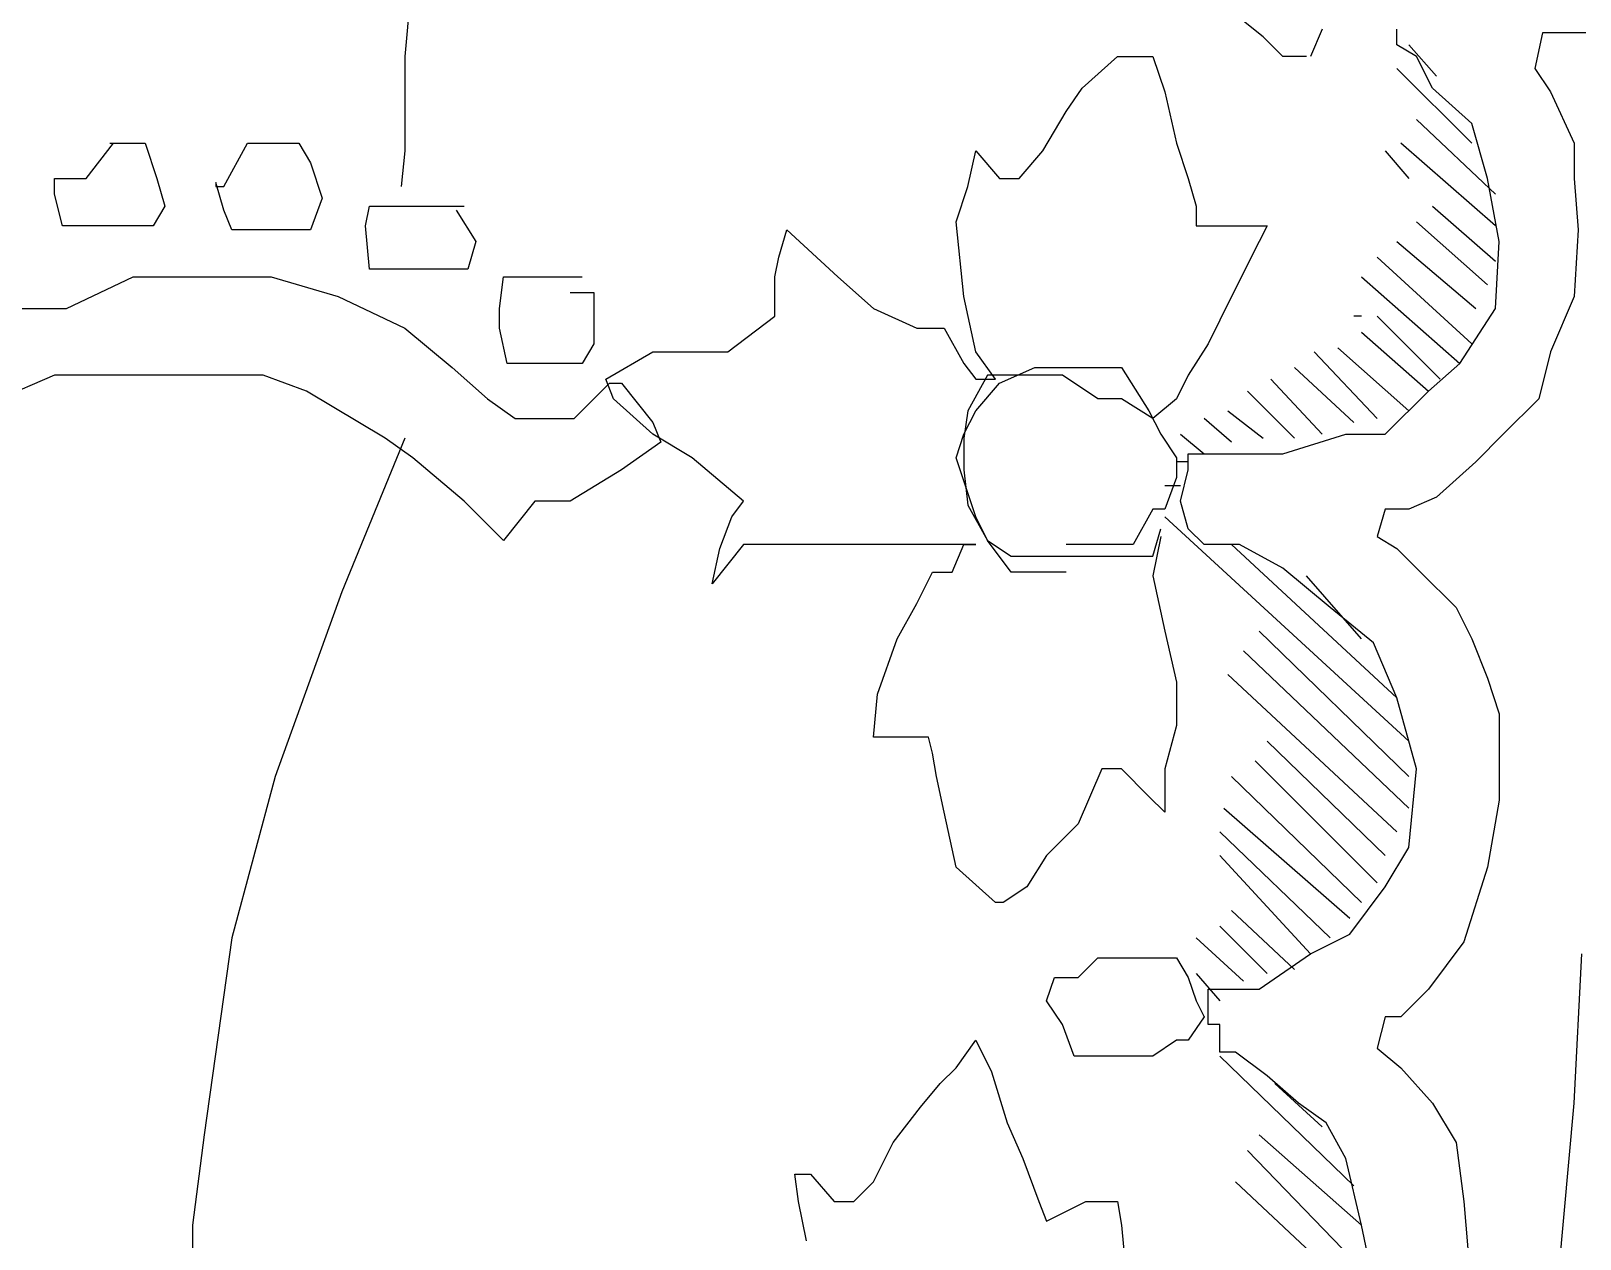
# Model space of a CAD drawing. Extents: x 730854 to 731444, y 4378581 to 4379608.
# Drawn here: x 730879.18 to 730883.115, y 4379442.985 to 4379446.055 of the extents above; entities that cross this region are included whole.
import ezdxf

# ---------------------------------------------------------------- set-up
doc = ezdxf.new("R2010")
doc.units = 0
doc.layers.get('0').update_dxf_attribs({"linetype": 'CONTINUOUS'})

msp = doc.modelspace()

# ---------------------------------------------------------------- linework, layer by layer
at = {"color": 0, "linetype": 'CONTINUOUS'}
for p, q in [((730880.15, 4379446.22), (730880.13, 4379445.99)), ((730880.15, 4379446.22), (730880.13, 4379445.99)), ((730882.31, 4379446.04), (730882.26, 4379446.08)), ((730882.31, 4379446.04), (730882.26, 4379446.08)), ((730882.46, 4379446.06), (730882.43, 4379445.99)), ((730882.46, 4379446.06), (730882.43, 4379445.99)), ((730882.65, 4379446.02), (730882.65, 4379446.06)), ((730882.65, 4379446.02), (730882.65, 4379446.06)), ((730882.36, 4379445.99), (730882.31, 4379446.04)), ((730882.36, 4379445.99), (730882.31, 4379446.04)), ((730882.7, 4379445.99), (730882.65, 4379446.02)), ((730882.7, 4379445.99), (730882.65, 4379446.02)), ((730882.68, 4379446.02), (730882.75, 4379445.94)), ((730882.68, 4379446.02), (730882.75, 4379445.94)), ((730883.02, 4379446.05), (730883, 4379445.96)), ((730883.02, 4379446.05), (730883, 4379445.96)), ((730883.06, 4379446.05), (730883.02, 4379446.05)), ((730883.06, 4379446.05), (730883.02, 4379446.05)), ((730883.13, 4379446.05), (730883.06, 4379446.05)), ((730883.13, 4379446.05), (730883.06, 4379446.05)), ((730880.13, 4379445.99), (730880.13, 4379445.85)), ((730880.13, 4379445.99), (730880.13, 4379445.85)), ((730881.85, 4379445.91), (730881.94, 4379445.99)), ((730881.85, 4379445.91), (730881.94, 4379445.99)), ((730881.94, 4379445.99), (730882, 4379445.99)), ((730881.94, 4379445.99), (730882, 4379445.99)), ((730882, 4379445.99), (730882.03, 4379445.99)), ((730882, 4379445.99), (730882.03, 4379445.99)), ((730882.03, 4379445.99), (730882.06, 4379445.9)), ((730882.03, 4379445.99), (730882.06, 4379445.9)), ((730882.42, 4379445.99), (730882.36, 4379445.99)), ((730882.42, 4379445.99), (730882.36, 4379445.99)), ((730882.74, 4379445.91), (730882.7, 4379445.99)), ((730882.74, 4379445.91), (730882.7, 4379445.99)), ((730882.84, 4379445.77), (730882.65, 4379445.96)), ((730882.84, 4379445.77), (730882.65, 4379445.96)), ((730883, 4379445.96), (730883.04, 4379445.9)), ((730883, 4379445.96), (730883.04, 4379445.9)), ((730881.81, 4379445.85), (730881.85, 4379445.91)), ((730881.81, 4379445.85), (730881.85, 4379445.91)), ((730882.06, 4379445.9), (730882.09, 4379445.77)), ((730882.06, 4379445.9), (730882.09, 4379445.77)), ((730882.84, 4379445.82), (730882.74, 4379445.91)), ((730882.84, 4379445.82), (730882.74, 4379445.91)), ((730883.04, 4379445.9), (730883.1, 4379445.77)), ((730883.04, 4379445.9), (730883.1, 4379445.77)), ((730880.13, 4379445.85), (730880.13, 4379445.75)), ((730880.13, 4379445.85), (730880.13, 4379445.75)), ((730881.75, 4379445.75), (730881.81, 4379445.85)), ((730881.75, 4379445.75), (730881.81, 4379445.85)), ((730882.7, 4379445.83), (730882.9, 4379445.64)), ((730882.7, 4379445.83), (730882.9, 4379445.64)), ((730882.88, 4379445.68), (730882.84, 4379445.82)), ((730882.88, 4379445.68), (730882.84, 4379445.82)), ((730879.32, 4379445.68), (730879.39, 4379445.77)), ((730879.32, 4379445.68), (730879.39, 4379445.77)), ((730879.38, 4379445.77), (730879.47, 4379445.77)), ((730879.38, 4379445.77), (730879.47, 4379445.77)), ((730879.47, 4379445.77), (730879.5, 4379445.68)), ((730879.47, 4379445.77), (730879.5, 4379445.68)), ((730879.67, 4379445.66), (730879.73, 4379445.77)), ((730879.67, 4379445.66), (730879.73, 4379445.77)), ((730879.73, 4379445.77), (730879.79, 4379445.77)), ((730879.73, 4379445.77), (730879.79, 4379445.77)), ((730879.78, 4379445.77), (730879.86, 4379445.77)), ((730879.78, 4379445.77), (730879.86, 4379445.77)), ((730879.86, 4379445.77), (730879.89, 4379445.72)), ((730879.86, 4379445.77), (730879.89, 4379445.72)), ((730880.13, 4379445.75), (730880.12, 4379445.66)), ((730880.13, 4379445.75), (730880.12, 4379445.66)), ((730881.56, 4379445.66), (730881.58, 4379445.75)), ((730881.56, 4379445.66), (730881.58, 4379445.75)), ((730881.58, 4379445.75), (730881.64, 4379445.68)), ((730881.58, 4379445.75), (730881.64, 4379445.68)), ((730881.69, 4379445.68), (730881.75, 4379445.75)), ((730881.69, 4379445.68), (730881.75, 4379445.75)), ((730882.09, 4379445.77), (730882.12, 4379445.68)), ((730882.09, 4379445.77), (730882.12, 4379445.68)), ((730882.62, 4379445.75), (730882.68, 4379445.68)), ((730882.62, 4379445.75), (730882.68, 4379445.68)), ((730882.9, 4379445.56), (730882.66, 4379445.77)), ((730882.9, 4379445.56), (730882.66, 4379445.77)), ((730883.1, 4379445.77), (730883.1, 4379445.68)), ((730883.1, 4379445.77), (730883.1, 4379445.68)), ((730879.89, 4379445.72), (730879.92, 4379445.63)), ((730879.89, 4379445.72), (730879.92, 4379445.63)), ((730879.24, 4379445.64), (730879.24, 4379445.68)), ((730879.24, 4379445.68), (730879.26, 4379445.68)), ((730879.24, 4379445.64), (730879.24, 4379445.68)), ((730879.24, 4379445.68), (730879.26, 4379445.68)), ((730879.26, 4379445.68), (730879.32, 4379445.68)), ((730879.26, 4379445.68), (730879.32, 4379445.68)), ((730879.5, 4379445.68), (730879.52, 4379445.61)), ((730879.5, 4379445.68), (730879.52, 4379445.61)), ((730879.67, 4379445.6), (730879.65, 4379445.67)), ((730879.65, 4379445.67), (730879.65, 4379445.66)), ((730879.67, 4379445.6), (730879.65, 4379445.67)), ((730879.65, 4379445.67), (730879.65, 4379445.66)), ((730879.65, 4379445.66), (730879.67, 4379445.66)), ((730879.65, 4379445.66), (730879.67, 4379445.66)), ((730881.53, 4379445.57), (730881.56, 4379445.66)), ((730881.53, 4379445.57), (730881.56, 4379445.66)), ((730881.64, 4379445.68), (730881.69, 4379445.68)), ((730881.64, 4379445.68), (730881.69, 4379445.68)), ((730882.12, 4379445.68), (730882.14, 4379445.61)), ((730882.12, 4379445.68), (730882.14, 4379445.61)), ((730882.91, 4379445.52), (730882.88, 4379445.68)), ((730882.91, 4379445.52), (730882.88, 4379445.68)), ((730883.1, 4379445.68), (730883.11, 4379445.55)), ((730883.1, 4379445.68), (730883.11, 4379445.55)), ((730879.26, 4379445.56), (730879.24, 4379445.64)), ((730879.26, 4379445.56), (730879.24, 4379445.64)), ((730879.92, 4379445.63), (730879.89, 4379445.55)), ((730879.92, 4379445.63), (730879.89, 4379445.55)), ((730879.52, 4379445.61), (730879.49, 4379445.56)), ((730879.52, 4379445.61), (730879.49, 4379445.56)), ((730879.69, 4379445.55), (730879.67, 4379445.6)), ((730879.69, 4379445.55), (730879.67, 4379445.6)), ((730880.03, 4379445.56), (730880.04, 4379445.61)), ((730880.03, 4379445.56), (730880.04, 4379445.61)), ((730880.04, 4379445.61), (730880.09, 4379445.61)), ((730880.04, 4379445.61), (730880.09, 4379445.61)), ((730880.09, 4379445.61), (730880.14, 4379445.61)), ((730880.09, 4379445.61), (730880.14, 4379445.61)), ((730880.14, 4379445.61), (730880.18, 4379445.61)), ((730880.14, 4379445.61), (730880.18, 4379445.61)), ((730880.18, 4379445.61), (730880.2, 4379445.61)), ((730880.18, 4379445.61), (730880.2, 4379445.61)), ((730880.2, 4379445.61), (730880.28, 4379445.61)), ((730880.2, 4379445.61), (730880.28, 4379445.61)), ((730880.26, 4379445.6), (730880.31, 4379445.52)), ((730880.26, 4379445.6), (730880.31, 4379445.52)), ((730882.14, 4379445.61), (730882.14, 4379445.56)), ((730882.14, 4379445.61), (730882.14, 4379445.56)), ((730882.74, 4379445.61), (730882.9, 4379445.47)), ((730882.74, 4379445.61), (730882.9, 4379445.47)), ((730879.32, 4379445.56), (730879.26, 4379445.56)), ((730879.32, 4379445.56), (730879.26, 4379445.56)), ((730879.38, 4379445.56), (730879.32, 4379445.56)), ((730879.38, 4379445.56), (730879.32, 4379445.56)), ((730879.44, 4379445.56), (730879.38, 4379445.56)), ((730879.44, 4379445.56), (730879.38, 4379445.56)), ((730879.49, 4379445.56), (730879.44, 4379445.56)), ((730879.49, 4379445.56), (730879.44, 4379445.56)), ((730879.75, 4379445.55), (730879.69, 4379445.55)), ((730879.75, 4379445.55), (730879.69, 4379445.55)), ((730879.82, 4379445.55), (730879.75, 4379445.55)), ((730879.82, 4379445.55), (730879.75, 4379445.55)), ((730879.89, 4379445.55), (730879.82, 4379445.55)), ((730879.89, 4379445.55), (730879.82, 4379445.55)), ((730880.04, 4379445.45), (730880.03, 4379445.56)), ((730880.04, 4379445.45), (730880.03, 4379445.56)), ((730881.08, 4379445.48), (730881.1, 4379445.55)), ((730881.08, 4379445.48), (730881.1, 4379445.55)), ((730881.1, 4379445.55), (730881.23, 4379445.43)), ((730881.1, 4379445.55), (730881.23, 4379445.43)), ((730881.55, 4379445.38), (730881.53, 4379445.57)), ((730881.55, 4379445.38), (730881.53, 4379445.57)), ((730882.14, 4379445.56), (730882.24, 4379445.56)), ((730882.14, 4379445.56), (730882.24, 4379445.56)), ((730882.24, 4379445.56), (730882.32, 4379445.56)), ((730882.24, 4379445.56), (730882.32, 4379445.56)), ((730882.32, 4379445.56), (730882.3, 4379445.52)), ((730882.32, 4379445.56), (730882.3, 4379445.52)), ((730882.88, 4379445.41), (730882.7, 4379445.57)), ((730882.88, 4379445.41), (730882.7, 4379445.57)), ((730883.11, 4379445.55), (730883.1, 4379445.38)), ((730883.11, 4379445.55), (730883.1, 4379445.38)), ((730880.31, 4379445.52), (730880.29, 4379445.45)), ((730880.31, 4379445.52), (730880.29, 4379445.45)), ((730882.3, 4379445.52), (730882.23, 4379445.38)), ((730882.3, 4379445.52), (730882.23, 4379445.38)), ((730882.65, 4379445.52), (730882.85, 4379445.35)), ((730882.65, 4379445.52), (730882.85, 4379445.35)), ((730882.9, 4379445.35), (730882.91, 4379445.52)), ((730882.9, 4379445.35), (730882.91, 4379445.52)), ((730881.07, 4379445.43), (730881.08, 4379445.48)), ((730881.07, 4379445.43), (730881.08, 4379445.48)), ((730882.84, 4379445.26), (730882.6, 4379445.48)), ((730882.84, 4379445.26), (730882.6, 4379445.48)), ((730879.27, 4379445.35), (730879.44, 4379445.43)), ((730879.27, 4379445.35), (730879.44, 4379445.43)), ((730879.44, 4379445.43), (730879.64, 4379445.43)), ((730879.44, 4379445.43), (730879.64, 4379445.43)), ((730879.64, 4379445.43), (730879.79, 4379445.43)), ((730879.64, 4379445.43), (730879.79, 4379445.43)), ((730879.79, 4379445.43), (730879.96, 4379445.38)), ((730879.79, 4379445.43), (730879.96, 4379445.38)), ((730880.07, 4379445.45), (730880.04, 4379445.45)), ((730880.07, 4379445.45), (730880.04, 4379445.45)), ((730880.13, 4379445.45), (730880.07, 4379445.45)), ((730880.13, 4379445.45), (730880.07, 4379445.45)), ((730880.2, 4379445.45), (730880.13, 4379445.45)), ((730880.2, 4379445.45), (730880.13, 4379445.45)), ((730880.26, 4379445.45), (730880.2, 4379445.45)), ((730880.26, 4379445.45), (730880.2, 4379445.45)), ((730880.29, 4379445.45), (730880.26, 4379445.45)), ((730880.29, 4379445.45), (730880.26, 4379445.45)), ((730880.37, 4379445.35), (730880.38, 4379445.43)), ((730880.37, 4379445.35), (730880.38, 4379445.43)), ((730880.38, 4379445.43), (730880.43, 4379445.43)), ((730880.38, 4379445.43), (730880.43, 4379445.43)), ((730880.43, 4379445.43), (730880.48, 4379445.43)), ((730880.43, 4379445.43), (730880.48, 4379445.43)), ((730880.48, 4379445.43), (730880.58, 4379445.43)), ((730880.48, 4379445.43), (730880.58, 4379445.43)), ((730881.07, 4379445.33), (730881.07, 4379445.43)), ((730881.07, 4379445.33), (730881.07, 4379445.43)), ((730881.23, 4379445.43), (730881.32, 4379445.35)), ((730881.23, 4379445.43), (730881.32, 4379445.35)), ((730882.56, 4379445.43), (730882.81, 4379445.21)), ((730882.56, 4379445.43), (730882.81, 4379445.21)), ((730880.55, 4379445.39), (730880.61, 4379445.39)), ((730880.55, 4379445.39), (730880.61, 4379445.39)), ((730880.61, 4379445.39), (730880.61, 4379445.26)), ((730880.61, 4379445.39), (730880.61, 4379445.26)), ((730879.08, 4379445.35), (730879.27, 4379445.35)), ((730879.08, 4379445.35), (730879.27, 4379445.35)), ((730879.96, 4379445.38), (730880.13, 4379445.3)), ((730879.96, 4379445.38), (730880.13, 4379445.3)), ((730880.37, 4379445.3), (730880.37, 4379445.35)), ((730880.37, 4379445.3), (730880.37, 4379445.35)), ((730881.32, 4379445.35), (730881.43, 4379445.3)), ((730881.32, 4379445.35), (730881.43, 4379445.3)), ((730881.58, 4379445.24), (730881.55, 4379445.38)), ((730881.58, 4379445.24), (730881.55, 4379445.38)), ((730882.23, 4379445.38), (730882.17, 4379445.26)), ((730882.23, 4379445.38), (730882.17, 4379445.26)), ((730882.81, 4379445.21), (730882.9, 4379445.35)), ((730882.81, 4379445.21), (730882.9, 4379445.35)), ((730883.1, 4379445.38), (730883.04, 4379445.24)), ((730883.1, 4379445.38), (730883.04, 4379445.24)), ((730880.95, 4379445.24), (730881.07, 4379445.33)), ((730880.95, 4379445.24), (730881.07, 4379445.33)), ((730882.56, 4379445.33), (730882.54, 4379445.33)), ((730882.56, 4379445.33), (730882.54, 4379445.33)), ((730882.76, 4379445.17), (730882.6, 4379445.33)), ((730882.76, 4379445.17), (730882.6, 4379445.33)), ((730880.13, 4379445.3), (730880.25, 4379445.2)), ((730880.13, 4379445.3), (730880.25, 4379445.2)), ((730880.39, 4379445.21), (730880.37, 4379445.3)), ((730880.39, 4379445.21), (730880.37, 4379445.3)), ((730881.43, 4379445.3), (730881.5, 4379445.3)), ((730881.43, 4379445.3), (730881.5, 4379445.3)), ((730881.5, 4379445.3), (730881.55, 4379445.21)), ((730881.5, 4379445.3), (730881.55, 4379445.21)), ((730882.56, 4379445.29), (730882.73, 4379445.14)), ((730882.56, 4379445.29), (730882.73, 4379445.14)), ((730880.61, 4379445.26), (730880.58, 4379445.21)), ((730880.61, 4379445.26), (730880.58, 4379445.21)), ((730880.64, 4379445.17), (730880.76, 4379445.24)), ((730880.64, 4379445.17), (730880.76, 4379445.24)), ((730880.76, 4379445.24), (730880.87, 4379445.24)), ((730880.76, 4379445.24), (730880.87, 4379445.24)), ((730880.87, 4379445.24), (730880.95, 4379445.24)), ((730880.87, 4379445.24), (730880.95, 4379445.24)), ((730881.63, 4379445.17), (730881.58, 4379445.24)), ((730881.63, 4379445.17), (730881.58, 4379445.24)), ((730882.17, 4379445.26), (730882.12, 4379445.18)), ((730882.17, 4379445.26), (730882.12, 4379445.18)), ((730882.44, 4379445.24), (730882.6, 4379445.07)), ((730882.44, 4379445.24), (730882.6, 4379445.07)), ((730882.68, 4379445.09), (730882.5, 4379445.25)), ((730882.68, 4379445.09), (730882.5, 4379445.25)), ((730883.04, 4379445.24), (730883.01, 4379445.12)), ((730883.04, 4379445.24), (730883.01, 4379445.12)), ((730880.25, 4379445.2), (730880.34, 4379445.12)), ((730880.25, 4379445.2), (730880.34, 4379445.12)), ((730880.45, 4379445.21), (730880.39, 4379445.21)), ((730880.45, 4379445.21), (730880.39, 4379445.21)), ((730880.51, 4379445.21), (730880.45, 4379445.21)), ((730880.51, 4379445.21), (730880.45, 4379445.21)), ((730880.58, 4379445.21), (730880.51, 4379445.21)), ((730880.58, 4379445.21), (730880.51, 4379445.21)), ((730881.55, 4379445.21), (730881.58, 4379445.17)), ((730881.55, 4379445.21), (730881.58, 4379445.17)), ((730881.64, 4379445.16), (730881.73, 4379445.2)), ((730881.64, 4379445.16), (730881.73, 4379445.2)), ((730881.73, 4379445.2), (730881.81, 4379445.2)), ((730881.73, 4379445.2), (730881.81, 4379445.2)), ((730881.81, 4379445.2), (730881.89, 4379445.2)), ((730881.81, 4379445.2), (730881.89, 4379445.2)), ((730881.89, 4379445.2), (730881.95, 4379445.2)), ((730881.89, 4379445.2), (730881.95, 4379445.2)), ((730881.95, 4379445.2), (730882.02, 4379445.09)), ((730881.95, 4379445.2), (730882.02, 4379445.09)), ((730882.54, 4379445.06), (730882.39, 4379445.2)), ((730882.54, 4379445.06), (730882.39, 4379445.2)), ((730882.73, 4379445.14), (730882.81, 4379445.21)), ((730882.73, 4379445.14), (730882.81, 4379445.21)), ((730879.24, 4379445.18), (730879.03, 4379445.09)), ((730879.24, 4379445.18), (730879.03, 4379445.09)), ((730879.41, 4379445.18), (730879.24, 4379445.18)), ((730879.41, 4379445.18), (730879.24, 4379445.18)), ((730879.58, 4379445.18), (730879.41, 4379445.18)), ((730879.58, 4379445.18), (730879.41, 4379445.18)), ((730879.77, 4379445.18), (730879.58, 4379445.18)), ((730879.77, 4379445.18), (730879.58, 4379445.18)), ((730879.88, 4379445.14), (730879.77, 4379445.18)), ((730879.88, 4379445.14), (730879.77, 4379445.18)), ((730880.56, 4379445.07), (730880.65, 4379445.16)), ((730880.56, 4379445.07), (730880.65, 4379445.16)), ((730880.66, 4379445.12), (730880.64, 4379445.17)), ((730880.66, 4379445.12), (730880.64, 4379445.17)), ((730880.65, 4379445.16), (730880.68, 4379445.16)), ((730880.65, 4379445.16), (730880.68, 4379445.16)), ((730880.68, 4379445.16), (730880.76, 4379445.06)), ((730880.68, 4379445.16), (730880.76, 4379445.06)), ((730881.61, 4379445.18), (730881.56, 4379445.09)), ((730881.61, 4379445.18), (730881.56, 4379445.09)), ((730881.58, 4379445.17), (730881.63, 4379445.17)), ((730881.58, 4379445.17), (730881.63, 4379445.17)), ((730881.58, 4379445.09), (730881.64, 4379445.16)), ((730881.58, 4379445.09), (730881.64, 4379445.16)), ((730881.67, 4379445.18), (730881.61, 4379445.18)), ((730881.67, 4379445.18), (730881.61, 4379445.18)), ((730881.8, 4379445.18), (730881.67, 4379445.18)), ((730881.8, 4379445.18), (730881.67, 4379445.18)), ((730881.89, 4379445.12), (730881.8, 4379445.18)), ((730881.89, 4379445.12), (730881.8, 4379445.18)), ((730882.12, 4379445.18), (730882.09, 4379445.12)), ((730882.12, 4379445.18), (730882.09, 4379445.12)), ((730882.33, 4379445.17), (730882.46, 4379445.03)), ((730882.33, 4379445.17), (730882.46, 4379445.03)), ((730880.08, 4379445.02), (730879.88, 4379445.14)), ((730880.08, 4379445.02), (730879.88, 4379445.14)), ((730880.34, 4379445.12), (730880.41, 4379445.07)), ((730880.34, 4379445.12), (730880.41, 4379445.07)), ((730880.76, 4379445.03), (730880.66, 4379445.12)), ((730880.76, 4379445.03), (730880.66, 4379445.12)), ((730881.95, 4379445.12), (730881.89, 4379445.12)), ((730881.95, 4379445.12), (730881.89, 4379445.12)), ((730882.03, 4379445.07), (730881.95, 4379445.12)), ((730882.03, 4379445.07), (730881.95, 4379445.12)), ((730882.09, 4379445.12), (730882.03, 4379445.07)), ((730882.09, 4379445.12), (730882.03, 4379445.07)), ((730882.39, 4379445.02), (730882.27, 4379445.14)), ((730882.39, 4379445.02), (730882.27, 4379445.14)), ((730882.62, 4379445.03), (730882.73, 4379445.14)), ((730882.62, 4379445.03), (730882.73, 4379445.14)), ((730883.01, 4379445.12), (730882.92, 4379445.03)), ((730883.01, 4379445.12), (730882.92, 4379445.03)), ((730880.41, 4379445.07), (730880.49, 4379445.07)), ((730880.41, 4379445.07), (730880.49, 4379445.07)), ((730880.49, 4379445.07), (730880.56, 4379445.07)), ((730880.49, 4379445.07), (730880.56, 4379445.07)), ((730881.56, 4379445.09), (730881.55, 4379445.02)), ((730881.55, 4379445.03), (730881.58, 4379445.09)), ((730881.56, 4379445.09), (730881.55, 4379445.02)), ((730881.55, 4379445.03), (730881.58, 4379445.09)), ((730882.02, 4379445.09), (730882.05, 4379445.03)), ((730882.02, 4379445.09), (730882.05, 4379445.03)), ((730882.23, 4379445.01), (730882.16, 4379445.07)), ((730882.23, 4379445.01), (730882.16, 4379445.07)), ((730882.22, 4379445.09), (730882.31, 4379445.02)), ((730882.22, 4379445.09), (730882.31, 4379445.02)), ((730880.76, 4379445.06), (730880.78, 4379445.01)), ((730880.76, 4379445.06), (730880.78, 4379445.01)), ((730880.86, 4379444.97), (730880.76, 4379445.03)), ((730880.86, 4379444.97), (730880.76, 4379445.03)), ((730881.53, 4379444.97), (730881.55, 4379445.03)), ((730881.53, 4379444.97), (730881.55, 4379445.03)), ((730882.05, 4379445.03), (730882.09, 4379444.97)), ((730882.05, 4379445.03), (730882.09, 4379444.97)), ((730882.1, 4379445.03), (730882.16, 4379444.98)), ((730882.1, 4379445.03), (730882.16, 4379444.98)), ((730882.36, 4379444.98), (730882.52, 4379445.03)), ((730882.36, 4379444.98), (730882.52, 4379445.03)), ((730882.52, 4379445.03), (730882.62, 4379445.03)), ((730882.52, 4379445.03), (730882.62, 4379445.03)), ((730882.92, 4379445.03), (730882.85, 4379444.96)), ((730882.92, 4379445.03), (730882.85, 4379444.96)), ((730880.13, 4379445.02), (730879.97, 4379444.63)), ((730880.13, 4379445.02), (730879.97, 4379444.63)), ((730880.15, 4379444.97), (730880.08, 4379445.02)), ((730880.15, 4379444.97), (730880.08, 4379445.02)), ((730880.78, 4379445.01), (730880.68, 4379444.94)), ((730880.78, 4379445.01), (730880.68, 4379444.94)), ((730881.55, 4379445.02), (730881.55, 4379444.94)), ((730881.55, 4379445.02), (730881.55, 4379444.94)), ((730880.28, 4379444.86), (730880.15, 4379444.97)), ((730880.28, 4379444.86), (730880.15, 4379444.97)), ((730880.99, 4379444.86), (730880.86, 4379444.97)), ((730880.99, 4379444.86), (730880.86, 4379444.97)), ((730881.58, 4379444.82), (730881.53, 4379444.97)), ((730881.58, 4379444.82), (730881.53, 4379444.97)), ((730882.09, 4379444.97), (730882.09, 4379444.92)), ((730882.09, 4379444.97), (730882.09, 4379444.92)), ((730882.12, 4379444.96), (730882.09, 4379444.96)), ((730882.12, 4379444.96), (730882.09, 4379444.96)), ((730882.12, 4379444.94), (730882.12, 4379444.98)), ((730882.12, 4379444.98), (730882.17, 4379444.98)), ((730882.12, 4379444.94), (730882.12, 4379444.98)), ((730882.12, 4379444.98), (730882.17, 4379444.98)), ((730882.17, 4379444.98), (730882.36, 4379444.98)), ((730882.17, 4379444.98), (730882.36, 4379444.98)), ((730882.85, 4379444.96), (730882.75, 4379444.87)), ((730882.85, 4379444.96), (730882.75, 4379444.87)), ((730880.68, 4379444.94), (730880.55, 4379444.86)), ((730880.68, 4379444.94), (730880.55, 4379444.86)), ((730881.55, 4379444.94), (730881.56, 4379444.85)), ((730881.55, 4379444.94), (730881.56, 4379444.85)), ((730882.09, 4379444.92), (730882.06, 4379444.84)), ((730882.09, 4379444.92), (730882.06, 4379444.84)), ((730882.1, 4379444.86), (730882.12, 4379444.94)), ((730882.1, 4379444.86), (730882.12, 4379444.94)), ((730882.06, 4379444.9), (730882.1, 4379444.9)), ((730882.06, 4379444.9), (730882.1, 4379444.9)), ((730880.38, 4379444.76), (730880.28, 4379444.86)), ((730880.38, 4379444.76), (730880.28, 4379444.86)), ((730880.46, 4379444.86), (730880.38, 4379444.76)), ((730880.46, 4379444.86), (730880.38, 4379444.76)), ((730880.55, 4379444.86), (730880.46, 4379444.86)), ((730880.55, 4379444.86), (730880.46, 4379444.86)), ((730880.96, 4379444.82), (730880.99, 4379444.86)), ((730880.96, 4379444.82), (730880.99, 4379444.86)), ((730881.56, 4379444.85), (730881.61, 4379444.76)), ((730881.56, 4379444.85), (730881.61, 4379444.76)), ((730882.03, 4379444.84), (730881.98, 4379444.75)), ((730882.03, 4379444.84), (730881.98, 4379444.75)), ((730882.06, 4379444.84), (730882.03, 4379444.84)), ((730882.06, 4379444.84), (730882.03, 4379444.84)), ((730882.12, 4379444.79), (730882.1, 4379444.86)), ((730882.12, 4379444.79), (730882.1, 4379444.86)), ((730882.62, 4379444.84), (730882.6, 4379444.77)), ((730882.62, 4379444.84), (730882.6, 4379444.77)), ((730882.68, 4379444.84), (730882.62, 4379444.84)), ((730882.68, 4379444.84), (730882.62, 4379444.84)), ((730882.75, 4379444.87), (730882.68, 4379444.84)), ((730882.75, 4379444.87), (730882.68, 4379444.84)), ((730880.93, 4379444.74), (730880.96, 4379444.82)), ((730880.93, 4379444.74), (730880.96, 4379444.82)), ((730881.61, 4379444.76), (730881.58, 4379444.82)), ((730881.61, 4379444.76), (730881.58, 4379444.82)), ((730882.68, 4379444.25), (730882.06, 4379444.82)), ((730882.68, 4379444.25), (730882.06, 4379444.82)), ((730881.61, 4379444.76), (730881.67, 4379444.72)), ((730881.67, 4379444.68), (730881.61, 4379444.76)), ((730881.61, 4379444.76), (730881.67, 4379444.72)), ((730881.67, 4379444.68), (730881.61, 4379444.76)), ((730882.03, 4379444.72), (730882.05, 4379444.79)), ((730882.03, 4379444.72), (730882.05, 4379444.79)), ((730882.05, 4379444.77), (730882.03, 4379444.67)), ((730882.05, 4379444.77), (730882.03, 4379444.67)), ((730882.16, 4379444.75), (730882.12, 4379444.79)), ((730882.16, 4379444.75), (730882.12, 4379444.79)), ((730882.6, 4379444.77), (730882.65, 4379444.74)), ((730882.6, 4379444.77), (730882.65, 4379444.74)), ((730880.99, 4379444.75), (730880.91, 4379444.65)), ((730880.99, 4379444.75), (730880.91, 4379444.65)), ((730880.91, 4379444.65), (730880.93, 4379444.74)), ((730880.91, 4379444.65), (730880.93, 4379444.74)), ((730881.07, 4379444.75), (730880.99, 4379444.75)), ((730881.07, 4379444.75), (730880.99, 4379444.75)), ((730881.3, 4379444.75), (730881.07, 4379444.75)), ((730881.3, 4379444.75), (730881.07, 4379444.75)), ((730881.4, 4379444.75), (730881.3, 4379444.75)), ((730881.4, 4379444.75), (730881.3, 4379444.75)), ((730881.5, 4379444.75), (730881.4, 4379444.75)), ((730881.5, 4379444.75), (730881.4, 4379444.75)), ((730881.58, 4379444.75), (730881.5, 4379444.75)), ((730881.58, 4379444.75), (730881.5, 4379444.75)), ((730881.52, 4379444.68), (730881.55, 4379444.75)), ((730881.52, 4379444.68), (730881.55, 4379444.75)), ((730881.55, 4379444.75), (730881.58, 4379444.75)), ((730881.55, 4379444.75), (730881.58, 4379444.75)), ((730881.67, 4379444.72), (730881.76, 4379444.72)), ((730881.67, 4379444.72), (730881.76, 4379444.72)), ((730881.76, 4379444.72), (730881.85, 4379444.72)), ((730881.76, 4379444.72), (730881.85, 4379444.72)), ((730881.86, 4379444.75), (730881.81, 4379444.75)), ((730881.86, 4379444.75), (730881.81, 4379444.75)), ((730881.85, 4379444.72), (730881.97, 4379444.72)), ((730881.85, 4379444.72), (730881.97, 4379444.72)), ((730881.89, 4379444.75), (730881.86, 4379444.75)), ((730881.89, 4379444.75), (730881.86, 4379444.75)), ((730881.94, 4379444.75), (730881.89, 4379444.75)), ((730881.94, 4379444.75), (730881.89, 4379444.75)), ((730881.98, 4379444.75), (730881.94, 4379444.75)), ((730881.98, 4379444.75), (730881.94, 4379444.75)), ((730881.97, 4379444.72), (730882.03, 4379444.72)), ((730881.97, 4379444.72), (730882.03, 4379444.72)), ((730882.25, 4379444.75), (730882.16, 4379444.75)), ((730882.25, 4379444.75), (730882.16, 4379444.75)), ((730882.23, 4379444.75), (730882.65, 4379444.36)), ((730882.23, 4379444.75), (730882.65, 4379444.36)), ((730882.36, 4379444.69), (730882.25, 4379444.75)), ((730882.36, 4379444.69), (730882.25, 4379444.75)), ((730882.65, 4379444.74), (730882.71, 4379444.68)), ((730882.65, 4379444.74), (730882.71, 4379444.68)), ((730881.43, 4379444.6), (730881.47, 4379444.68)), ((730881.43, 4379444.6), (730881.47, 4379444.68)), ((730881.47, 4379444.68), (730881.52, 4379444.68)), ((730881.47, 4379444.68), (730881.52, 4379444.68)), ((730881.75, 4379444.68), (730881.67, 4379444.68)), ((730881.75, 4379444.68), (730881.67, 4379444.68)), ((730881.81, 4379444.68), (730881.75, 4379444.68)), ((730881.81, 4379444.68), (730881.75, 4379444.68)), ((730882.48, 4379444.59), (730882.36, 4379444.69)), ((730882.48, 4379444.59), (730882.36, 4379444.69)), ((730882.71, 4379444.68), (730882.8, 4379444.59)), ((730882.71, 4379444.68), (730882.8, 4379444.59)), ((730882.03, 4379444.67), (730882.06, 4379444.53)), ((730882.03, 4379444.67), (730882.06, 4379444.53)), ((730882.56, 4379444.51), (730882.42, 4379444.67)), ((730882.56, 4379444.51), (730882.42, 4379444.67)), ((730879.97, 4379444.63), (730879.8, 4379444.16)), ((730879.97, 4379444.63), (730879.8, 4379444.16)), ((730881.38, 4379444.51), (730881.43, 4379444.6)), ((730881.38, 4379444.51), (730881.43, 4379444.6)), ((730882.59, 4379444.5), (730882.48, 4379444.59)), ((730882.59, 4379444.5), (730882.48, 4379444.59)), ((730882.8, 4379444.59), (730882.84, 4379444.51)), ((730882.8, 4379444.59), (730882.84, 4379444.51)), ((730882.06, 4379444.53), (730882.09, 4379444.4)), ((730882.06, 4379444.53), (730882.09, 4379444.4)), ((730882.3, 4379444.53), (730882.68, 4379444.16)), ((730882.3, 4379444.53), (730882.68, 4379444.16)), ((730881.33, 4379444.37), (730881.38, 4379444.51)), ((730881.33, 4379444.37), (730881.38, 4379444.51)), ((730882.68, 4379444.08), (730882.26, 4379444.48)), ((730882.68, 4379444.08), (730882.26, 4379444.48)), ((730882.65, 4379444.36), (730882.59, 4379444.5)), ((730882.65, 4379444.36), (730882.59, 4379444.5)), ((730882.84, 4379444.51), (730882.88, 4379444.41)), ((730882.84, 4379444.51), (730882.88, 4379444.41)), ((730882.09, 4379444.4), (730882.09, 4379444.29)), ((730882.09, 4379444.4), (730882.09, 4379444.29)), ((730882.22, 4379444.42), (730882.65, 4379444.02)), ((730882.22, 4379444.42), (730882.65, 4379444.02)), ((730882.88, 4379444.41), (730882.91, 4379444.32)), ((730882.88, 4379444.41), (730882.91, 4379444.32)), ((730881.32, 4379444.26), (730881.33, 4379444.37)), ((730881.32, 4379444.26), (730881.33, 4379444.37)), ((730882.7, 4379444.18), (730882.65, 4379444.36)), ((730882.7, 4379444.18), (730882.65, 4379444.36)), ((730882.09, 4379444.29), (730882.06, 4379444.18)), ((730882.09, 4379444.29), (730882.06, 4379444.18)), ((730882.91, 4379444.32), (730882.91, 4379444.22)), ((730882.91, 4379444.32), (730882.91, 4379444.22)), ((730881.41, 4379444.26), (730881.32, 4379444.26)), ((730881.41, 4379444.26), (730881.32, 4379444.26)), ((730881.46, 4379444.26), (730881.41, 4379444.26)), ((730881.46, 4379444.26), (730881.41, 4379444.26)), ((730881.47, 4379444.22), (730881.46, 4379444.26)), ((730881.47, 4379444.22), (730881.46, 4379444.26)), ((730882.62, 4379443.96), (730882.32, 4379444.25)), ((730882.62, 4379443.96), (730882.32, 4379444.25)), ((730881.48, 4379444.16), (730881.47, 4379444.22)), ((730881.48, 4379444.16), (730881.47, 4379444.22)), ((730882.91, 4379444.22), (730882.91, 4379444.1)), ((730882.91, 4379444.22), (730882.91, 4379444.1)), ((730881.9, 4379444.18), (730881.84, 4379444.04)), ((730881.9, 4379444.18), (730881.84, 4379444.04)), ((730881.95, 4379444.18), (730881.9, 4379444.18)), ((730881.95, 4379444.18), (730881.9, 4379444.18)), ((730882.02, 4379444.11), (730881.95, 4379444.18)), ((730882.02, 4379444.11), (730881.95, 4379444.18)), ((730882.06, 4379444.18), (730882.06, 4379444.14)), ((730882.06, 4379444.18), (730882.06, 4379444.14)), ((730882.29, 4379444.2), (730882.6, 4379443.89)), ((730882.29, 4379444.2), (730882.6, 4379443.89)), ((730882.68, 4379443.98), (730882.7, 4379444.18)), ((730882.68, 4379443.98), (730882.7, 4379444.18)), ((730879.8, 4379444.16), (730879.69, 4379443.75)), ((730879.8, 4379444.16), (730879.69, 4379443.75)), ((730881.5, 4379444.07), (730881.48, 4379444.16)), ((730881.5, 4379444.07), (730881.48, 4379444.16)), ((730882.06, 4379444.14), (730882.06, 4379444.07)), ((730882.06, 4379444.14), (730882.06, 4379444.07)), ((730882.56, 4379443.84), (730882.23, 4379444.16)), ((730882.56, 4379443.84), (730882.23, 4379444.16)), ((730882.06, 4379444.07), (730882.02, 4379444.11)), ((730882.06, 4379444.07), (730882.02, 4379444.11)), ((730882.91, 4379444.1), (730882.88, 4379443.93)), ((730882.91, 4379444.1), (730882.88, 4379443.93)), ((730881.53, 4379443.93), (730881.5, 4379444.07)), ((730881.53, 4379443.93), (730881.5, 4379444.07)), ((730882.21, 4379444.08), (730882.53, 4379443.8)), ((730882.21, 4379444.08), (730882.53, 4379443.8)), ((730881.84, 4379444.04), (730881.76, 4379443.96)), ((730881.84, 4379444.04), (730881.76, 4379443.96)), ((730882.48, 4379443.75), (730882.2, 4379444.02)), ((730882.48, 4379443.75), (730882.2, 4379444.02)), ((730882.62, 4379443.88), (730882.68, 4379443.98)), ((730882.62, 4379443.88), (730882.68, 4379443.98)), ((730881.63, 4379443.84), (730881.53, 4379443.93)), ((730881.63, 4379443.84), (730881.53, 4379443.93)), ((730881.76, 4379443.96), (730881.71, 4379443.88)), ((730881.76, 4379443.96), (730881.71, 4379443.88)), ((730882.2, 4379443.96), (730882.43, 4379443.71)), ((730882.2, 4379443.96), (730882.43, 4379443.71)), ((730882.88, 4379443.93), (730882.82, 4379443.74)), ((730882.88, 4379443.93), (730882.82, 4379443.74)), ((730881.71, 4379443.88), (730881.65, 4379443.84)), ((730881.71, 4379443.88), (730881.65, 4379443.84)), ((730882.53, 4379443.76), (730882.62, 4379443.88)), ((730882.53, 4379443.76), (730882.62, 4379443.88)), ((730881.65, 4379443.84), (730881.63, 4379443.84)), ((730881.65, 4379443.84), (730881.63, 4379443.84)), ((730882.39, 4379443.67), (730882.23, 4379443.82)), ((730882.39, 4379443.67), (730882.23, 4379443.82)), ((730882.2, 4379443.78), (730882.32, 4379443.66)), ((730882.2, 4379443.78), (730882.32, 4379443.66)), ((730879.69, 4379443.75), (730879.62, 4379443.25)), ((730879.69, 4379443.75), (730879.62, 4379443.25)), ((730882.26, 4379443.64), (730882.14, 4379443.75)), ((730882.26, 4379443.64), (730882.14, 4379443.75)), ((730882.43, 4379443.71), (730882.53, 4379443.76)), ((730882.43, 4379443.71), (730882.53, 4379443.76)), ((730882.82, 4379443.74), (730882.73, 4379443.62)), ((730882.82, 4379443.74), (730882.73, 4379443.62)), ((730881.84, 4379443.65), (730881.89, 4379443.7)), ((730881.84, 4379443.65), (730881.89, 4379443.7)), ((730881.89, 4379443.7), (730881.95, 4379443.7)), ((730881.89, 4379443.7), (730881.95, 4379443.7)), ((730881.95, 4379443.7), (730882.02, 4379443.7)), ((730881.95, 4379443.7), (730882.02, 4379443.7)), ((730882.02, 4379443.7), (730882.09, 4379443.7)), ((730882.02, 4379443.7), (730882.09, 4379443.7)), ((730882.09, 4379443.7), (730882.12, 4379443.65)), ((730882.09, 4379443.7), (730882.12, 4379443.65)), ((730882.3, 4379443.62), (730882.43, 4379443.71)), ((730882.3, 4379443.62), (730882.43, 4379443.71)), ((730883.1, 4379443.33), (730883.12, 4379443.71)), ((730883.1, 4379443.33), (730883.12, 4379443.71)), ((730882.14, 4379443.66), (730882.2, 4379443.59)), ((730882.14, 4379443.66), (730882.2, 4379443.59)), ((730881.76, 4379443.59), (730881.78, 4379443.65)), ((730881.76, 4379443.59), (730881.78, 4379443.65)), ((730881.78, 4379443.65), (730881.84, 4379443.65)), ((730881.78, 4379443.65), (730881.84, 4379443.65)), ((730882.12, 4379443.65), (730882.14, 4379443.59)), ((730882.12, 4379443.65), (730882.14, 4379443.59)), ((730882.17, 4379443.53), (730882.17, 4379443.62)), ((730882.17, 4379443.62), (730882.21, 4379443.62)), ((730882.17, 4379443.53), (730882.17, 4379443.62)), ((730882.17, 4379443.62), (730882.21, 4379443.62)), ((730882.21, 4379443.62), (730882.3, 4379443.62)), ((730882.21, 4379443.62), (730882.3, 4379443.62)), ((730882.73, 4379443.62), (730882.66, 4379443.55)), ((730882.73, 4379443.62), (730882.66, 4379443.55)), ((730881.8, 4379443.53), (730881.76, 4379443.59)), ((730881.8, 4379443.53), (730881.76, 4379443.59)), ((730882.14, 4379443.59), (730882.16, 4379443.55)), ((730882.14, 4379443.59), (730882.16, 4379443.55)), ((730882.16, 4379443.55), (730882.12, 4379443.49)), ((730882.16, 4379443.55), (730882.12, 4379443.49)), ((730882.62, 4379443.55), (730882.6, 4379443.47)), ((730882.62, 4379443.55), (730882.6, 4379443.47)), ((730882.66, 4379443.55), (730882.62, 4379443.55)), ((730882.66, 4379443.55), (730882.62, 4379443.55)), ((730881.83, 4379443.45), (730881.8, 4379443.53)), ((730881.83, 4379443.45), (730881.8, 4379443.53)), ((730882.2, 4379443.53), (730882.17, 4379443.53)), ((730882.2, 4379443.53), (730882.17, 4379443.53)), ((730882.2, 4379443.46), (730882.2, 4379443.53)), ((730882.2, 4379443.46), (730882.2, 4379443.53)), ((730881.53, 4379443.42), (730881.58, 4379443.49)), ((730881.53, 4379443.42), (730881.58, 4379443.49)), ((730881.58, 4379443.49), (730881.62, 4379443.41)), ((730881.58, 4379443.49), (730881.62, 4379443.41)), ((730882.09, 4379443.49), (730882.03, 4379443.45)), ((730882.09, 4379443.49), (730882.03, 4379443.45)), ((730882.12, 4379443.49), (730882.09, 4379443.49)), ((730882.12, 4379443.49), (730882.09, 4379443.49)), ((730882.24, 4379443.46), (730882.2, 4379443.46)), ((730882.24, 4379443.46), (730882.2, 4379443.46)), ((730882.32, 4379443.4), (730882.24, 4379443.46)), ((730882.32, 4379443.4), (730882.24, 4379443.46)), ((730882.6, 4379443.47), (730882.66, 4379443.42)), ((730882.6, 4379443.47), (730882.66, 4379443.42)), ((730881.49, 4379443.38), (730881.53, 4379443.42)), ((730881.49, 4379443.38), (730881.53, 4379443.42)), ((730881.89, 4379443.45), (730881.83, 4379443.45)), ((730881.89, 4379443.45), (730881.83, 4379443.45)), ((730881.95, 4379443.45), (730881.89, 4379443.45)), ((730881.95, 4379443.45), (730881.89, 4379443.45)), ((730882, 4379443.45), (730881.95, 4379443.45)), ((730882, 4379443.45), (730881.95, 4379443.45)), ((730882.03, 4379443.45), (730882, 4379443.45)), ((730882.03, 4379443.45), (730882, 4379443.45)), ((730882.2, 4379443.45), (730882.54, 4379443.12)), ((730882.2, 4379443.45), (730882.54, 4379443.12)), ((730882.66, 4379443.42), (730882.74, 4379443.33)), ((730882.66, 4379443.42), (730882.74, 4379443.33)), ((730881.44, 4379443.32), (730881.49, 4379443.38)), ((730881.44, 4379443.32), (730881.49, 4379443.38)), ((730881.62, 4379443.41), (730881.66, 4379443.28)), ((730881.62, 4379443.41), (730881.66, 4379443.28)), ((730882.4, 4379443.33), (730882.32, 4379443.4)), ((730882.4, 4379443.33), (730882.32, 4379443.4)), ((730882.46, 4379443.27), (730882.34, 4379443.38)), ((730882.46, 4379443.27), (730882.34, 4379443.38)), ((730881.37, 4379443.23), (730881.44, 4379443.32)), ((730881.37, 4379443.23), (730881.44, 4379443.32)), ((730882.47, 4379443.28), (730882.4, 4379443.33)), ((730882.47, 4379443.28), (730882.4, 4379443.33)), ((730882.74, 4379443.33), (730882.8, 4379443.23)), ((730882.74, 4379443.33), (730882.8, 4379443.23)), ((730883.06, 4379442.89), (730883.1, 4379443.33)), ((730883.06, 4379442.89), (730883.1, 4379443.33)), ((730881.66, 4379443.28), (730881.7, 4379443.19)), ((730881.66, 4379443.28), (730881.7, 4379443.19)), ((730882.52, 4379443.19), (730882.47, 4379443.28)), ((730882.52, 4379443.19), (730882.47, 4379443.28)), ((730879.62, 4379443.25), (730879.59, 4379443.02)), ((730879.62, 4379443.25), (730879.59, 4379443.02)), ((730881.32, 4379443.13), (730881.37, 4379443.23)), ((730881.32, 4379443.13), (730881.37, 4379443.23)), ((730882.56, 4379443.02), (730882.3, 4379443.25)), ((730882.56, 4379443.02), (730882.3, 4379443.25)), ((730882.8, 4379443.23), (730882.82, 4379443.08)), ((730882.8, 4379443.23), (730882.82, 4379443.08)), ((730881.7, 4379443.19), (730881.74, 4379443.08)), ((730881.7, 4379443.19), (730881.74, 4379443.08)), ((730882.27, 4379443.21), (730882.56, 4379442.91)), ((730882.27, 4379443.21), (730882.56, 4379442.91)), ((730882.56, 4379443.02), (730882.52, 4379443.19)), ((730882.56, 4379443.02), (730882.52, 4379443.19)), ((730881.12, 4379443.15), (730881.16, 4379443.15)), ((730881.13, 4379443.08), (730881.12, 4379443.15)), ((730881.12, 4379443.15), (730881.16, 4379443.15)), ((730881.13, 4379443.08), (730881.12, 4379443.15)), ((730881.16, 4379443.15), (730881.22, 4379443.08)), ((730881.16, 4379443.15), (730881.22, 4379443.08)), ((730881.27, 4379443.08), (730881.32, 4379443.13)), ((730881.27, 4379443.08), (730881.32, 4379443.13)), ((730882.56, 4379442.83), (730882.24, 4379443.13)), ((730882.56, 4379442.83), (730882.24, 4379443.13)), ((730881.15, 4379442.98), (730881.13, 4379443.08)), ((730881.15, 4379442.98), (730881.13, 4379443.08)), ((730881.22, 4379443.08), (730881.27, 4379443.08)), ((730881.22, 4379443.08), (730881.27, 4379443.08)), ((730881.74, 4379443.08), (730881.76, 4379443.03)), ((730881.74, 4379443.08), (730881.76, 4379443.03)), ((730881.76, 4379443.03), (730881.86, 4379443.08)), ((730881.76, 4379443.03), (730881.86, 4379443.08)), ((730881.86, 4379443.08), (730881.92, 4379443.08)), ((730881.86, 4379443.08), (730881.92, 4379443.08)), ((730881.92, 4379443.08), (730881.94, 4379443.08)), ((730881.92, 4379443.08), (730881.94, 4379443.08)), ((730881.94, 4379443.08), (730881.95, 4379443.02)), ((730881.94, 4379443.08), (730881.95, 4379443.02)), ((730882.82, 4379443.08), (730882.83, 4379442.96)), ((730882.82, 4379443.08), (730882.83, 4379442.96)), ((730879.59, 4379443.02), (730879.59, 4379442.87)), ((730879.59, 4379443.02), (730879.59, 4379442.87)), ((730881.95, 4379443.02), (730881.96, 4379442.91)), ((730881.95, 4379443.02), (730881.96, 4379442.91)), ((730882.6, 4379442.83), (730882.56, 4379443.02)), ((730882.6, 4379442.83), (730882.56, 4379443.02))]:
    msp.add_line(p, q, dxfattribs=at)
msp.add_point((730882.16, 4379443.55), dxfattribs=at)
msp.add_point((730882.16, 4379443.55), dxfattribs=at)

# ---------------------------------------------------------------- meshes
mesh = msp.add_polyface(dxfattribs=at)
corners = [(730854.5, 4378581), (730854.5, 4378581), (730854.5, 4378771.9618), (731162.5, 4378581), (730854.5, 4378946.4935), (731444, 4378581), (730854.5, 4379607.5), (731444, 4379242.0065), (731444, 4379607.5)]
mesh.append_faces([[corners[k] for k in face] for face in [(0, 1, 3, 2), (2, 3, 5, 4), (4, 5, 7, 6), (6, 7, 8, 8)]], dxfattribs={"vtx0": -1, "vtx2": -1, "color": 0})
mesh = msp.add_polyface(dxfattribs=at)
corners = [(730864.5, 4379421), (730864.5, 4379421), (730864.5, 4379595.2713), (731145.58, 4379421), (730864.5, 4379601.5), (731145.58, 4379427.2287), (731145.58, 4379601.5)]
mesh.append_faces([[corners[k] for k in face] for face in [(0, 1, 3, 2), (2, 3, 5, 4), (4, 5, 6, 6)]], dxfattribs={"vtx0": -1, "vtx2": -1, "color": 0})

doc.saveas('drawing.dxf')
